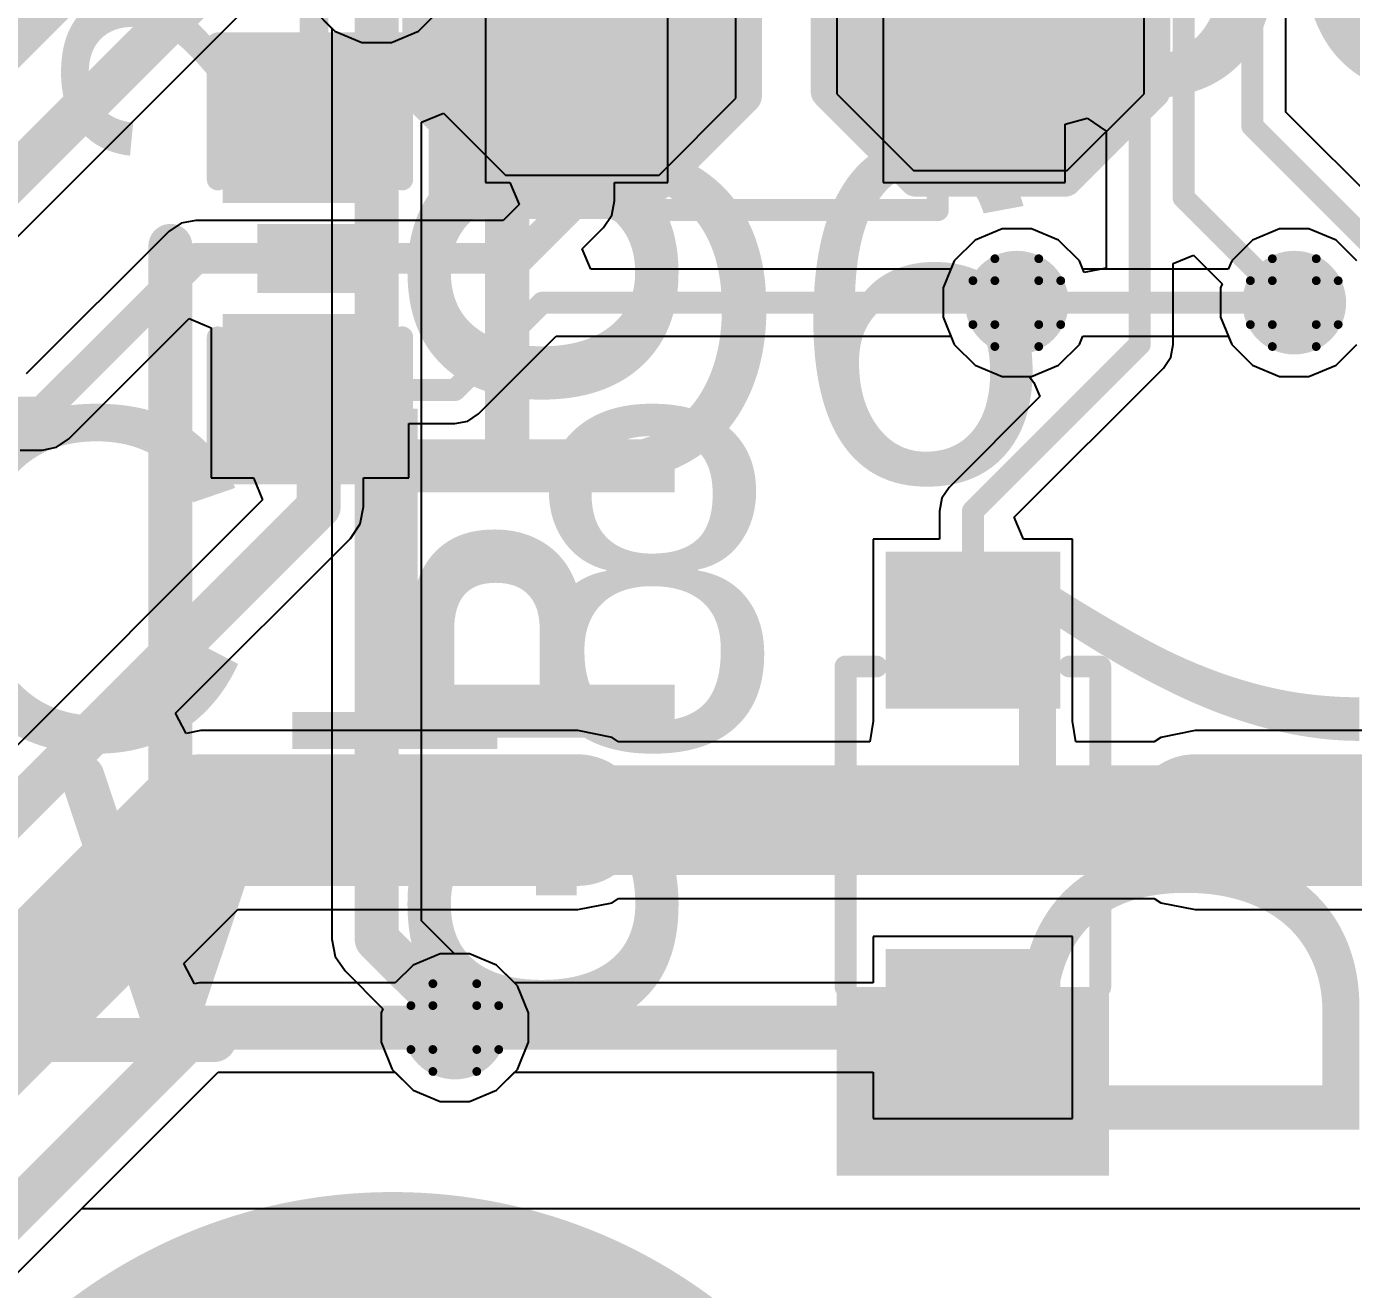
# Model space of a CAD drawing. Header units: inches. Extents: x -1 to 13, y -1.6 to 0.5.
# Drawn here: x 2.3772 to 2.679, y -1.1206 to -0.8328 of the extents above; entities that cross this region are included whole.
import ezdxf

# ---------------------------------------------------------------- set-up
doc = ezdxf.new("R2010")
doc.units = ezdxf.units.IN
doc.header["$MEASUREMENT"] = 0
for name, color, linetype in [('Bottom Layer', 5, 'Continuous'), ('Bottom Overlay', 54, 'Continuous'), ('Bottom Paste', 16, 'Continuous'), ('Bottom Solder', 6, 'Continuous'), ('Dimensions', 6, 'Continuous'), ('Drill Drawing', 1, 'Continuous'), ('Multi-Layer', 9, 'Continuous'), ('Pad Holes', 156, 'Continuous'), ('Top Glue Points', 56, 'Continuous'), ('Top Layer', 1, 'Continuous'), ('Top Overlay', 2, 'Continuous'), ('Top Paste', 8, 'Continuous'), ('Top Solder', 216, 'Continuous'), ('Via Holes', 16, 'Continuous')]:
    doc.layers.add(name, color=color, linetype=linetype)
doc.styles.add('Arial', font='', dxfattribs={"height": 0.2})
doc.styles.add('Arial_Bold', font='', dxfattribs={"height": 0.2})
doc.styles.get('Arial').set_extended_font_data('Arial')
doc.styles.get('Arial_Bold').set_extended_font_data('Arial', bold=True)

# ---------------------------------------------------------------- blocks, each defined once
blk = doc.blocks.new('SPACER_6')
at = {"layer": 'Bottom Layer'}
h = blk.add_hatch(color=5, dxfattribs=at)
edge = h.paths.add_edge_path()
edge.add_arc((0, 0), 0.1181102, 0, 360)
at = {"layer": 'Bottom Solder'}
h = blk.add_hatch(color=6, dxfattribs=at)
edge = h.paths.add_edge_path()
edge.add_arc((0, 0), 0.1221102, 0, 360)
at = {"layer": 'Multi-Layer'}
h = blk.add_hatch(color=9, dxfattribs=at)
edge = h.paths.add_edge_path()
edge.add_arc((0, 0), 0.1181102, 0, 360)
at = {"layer": 'Pad Holes'}
h = blk.add_hatch(color=7, dxfattribs=at)
edge = h.paths.add_edge_path()
edge.add_arc((0, 0), 0.0728346, 0, 360)
at = {"layer": 'Top Layer'}
h = blk.add_hatch(color=1, dxfattribs=at)
edge = h.paths.add_edge_path()
edge.add_arc((0, 0), 0.1181102, 0, 360)
at = {"layer": 'Top Solder'}
h = blk.add_hatch(color=216, dxfattribs=at)
edge = h.paths.add_edge_path()
edge.add_arc((0, 0), 0.1221102, 0, 360)
blk = doc.blocks.new('CAP_0603_35')
at = {"layer": 'Top Layer'}
for points in [[(-0.015, 0.0175), (-0.015, -0.0175), (-0.045, -0.0175), (-0.045, 0.0175)], [(0.045, 0.0175), (0.045, -0.0175), (0.015, -0.0175), (0.015, 0.0175)]]:
    blk.add_hatch(color=1, dxfattribs=at).paths.add_polyline_path(points)
at = {"layer": 'Top Paste'}
for points in [[(-0.015, 0.0175), (-0.015, -0.0175), (-0.045, -0.0175), (-0.045, 0.0175)], [(0.045, 0.0175), (0.045, -0.0175), (0.015, -0.0175), (0.015, 0.0175)]]:
    blk.add_hatch(color=8, dxfattribs=at).paths.add_polyline_path(points)
at = {"layer": 'Top Solder'}
for points in [[(-0.0126378, 0.0198622), (-0.0126378, -0.0198622), (-0.0473622, -0.0198622), (-0.0473622, 0.0198622)], [(0.0473622, 0.0198622), (0.0473622, -0.0198622), (0.0126378, -0.0198622), (0.0126378, 0.0198622)]]:
    blk.add_hatch(color=216, dxfattribs=at).paths.add_polyline_path(points)
at = {"layer": 'Top Overlay', "const_width": 0.005}
for points in [[(-0.049, -0.021), (-0.049, 0.021)], [(-0.018, 0.021), (-0.049, 0.021)], [(0.049, 0.021), (0.018, 0.021)], [(0.049, -0.021), (0.049, 0.021)], [(-0.018, -0.021), (-0.049, -0.021)], [(0.049, -0.021), (0.018, -0.021)]]:
    blk.add_lwpolyline(points, dxfattribs=at)
at = {"layer": 'Top Overlay', "const_width": 0.0025}
for points in [[(-0.05025, 0.021, 1), (-0.04775, 0.021, 1)], [(-0.05025, 0.021, 1), (-0.04775, 0.021, 1)], [(-0.01925, 0.021, 1), (-0.01675, 0.021, 1)], [(0.01675, 0.021, 1), (0.01925, 0.021, 1)], [(0.04775, 0.021, 1), (0.05025, 0.021, 1)], [(0.04775, 0.021, 1), (0.05025, 0.021, 1)], [(-0.05025, -0.021, 1), (-0.04775, -0.021, 1)], [(-0.05025, -0.021, 1), (-0.04775, -0.021, 1)], [(-0.01925, -0.021, 1), (-0.01675, -0.021, 1)], [(0.01675, -0.021, 1), (0.01925, -0.021, 1)], [(0.04775, -0.021, 1), (0.05025, -0.021, 1)], [(0.04775, -0.021, 1), (0.05025, -0.021, 1)]]:
    blk.add_lwpolyline(points, format="xyb", close=True, dxfattribs=at)
blk = doc.blocks.new('SOD_323_61')
at = {"layer": 'Top Layer'}
for points in [[(-0.02952755, -0.01771655), (-0.06102365, -0.01771655), (-0.06102365, 0.01771655), (-0.02952755, 0.01771655)], [(0.06102365, -0.01771655), (0.02952755, -0.01771655), (0.02952755, 0.01771655), (0.06102365, 0.01771655)]]:
    blk.add_hatch(color=1, dxfattribs=at).paths.add_polyline_path(points)
at = {"layer": 'Top Overlay'}
for points in [[(-0.079, 0.019), (-0.036, 0.019), (-0.036, 0.031), (-0.079, 0.031)], [(-0.079, -0.02), (-0.062, -0.02), (-0.062, 0.02), (-0.079, 0.02)], [(-0.079, -0.031), (-0.036, -0.031), (-0.036, -0.019), (-0.079, -0.019)]]:
    blk.add_hatch(color=2, dxfattribs=at).paths.add_polyline_path(points)
at = {"layer": 'Top Paste'}
for points in [[(-0.02952755, -0.01771655), (-0.06102365, -0.01771655), (-0.06102365, 0.01771655), (-0.02952755, 0.01771655)], [(0.06102365, -0.01771655), (0.02952755, -0.01771655), (0.02952755, 0.01771655), (0.06102365, 0.01771655)]]:
    blk.add_hatch(color=8, dxfattribs=at).paths.add_polyline_path(points)
at = {"layer": 'Top Solder'}
for points in [[(-0.02736215, -0.01988195), (-0.06318905, -0.01988195), (-0.06318905, 0.01988195), (-0.02736215, 0.01988195)], [(0.06318905, -0.01988195), (0.02736215, -0.01988195), (0.02736215, 0.01988195), (0.06318905, 0.01988195)]]:
    blk.add_hatch(color=216, dxfattribs=at).paths.add_polyline_path(points)
at = {"layer": 'Top Overlay', "const_width": 0.005}
for points in [[(-0.036, 0.029), (0.037, 0.029)], [(0.037, 0.022), (0.037, 0.029)], [(0.037, -0.029), (0.037, -0.022)], [(-0.036, -0.029), (0.037, -0.029)]]:
    blk.add_lwpolyline(points, dxfattribs=at)
at = {"layer": 'Top Overlay', "const_width": 0.0025}
for points in [[(-0.03725, 0.029, 1), (-0.03475, 0.029, 1)], [(0.03575, 0.029, 1), (0.03825, 0.029, 1)], [(0.03575, 0.029, 1), (0.03825, 0.029, 1)], [(0.03575, 0.022, 1), (0.03825, 0.022, 1)], [(0.03575, -0.022, 1), (0.03825, -0.022, 1)], [(-0.03725, -0.029, 1), (-0.03475, -0.029, 1)], [(0.03575, -0.029, 1), (0.03825, -0.029, 1)], [(0.03575, -0.029, 1), (0.03825, -0.029, 1)]]:
    blk.add_lwpolyline(points, format="xyb", close=True, dxfattribs=at)
blk = doc.blocks.new('SOD_323_62')
at = {"layer": 'Top Layer'}
for points in [[(-0.02952755, -0.01771655), (-0.06102365, -0.01771655), (-0.06102365, 0.01771655), (-0.02952755, 0.01771655)], [(0.06102365, -0.01771655), (0.02952755, -0.01771655), (0.02952755, 0.01771655), (0.06102365, 0.01771655)]]:
    blk.add_hatch(color=1, dxfattribs=at).paths.add_polyline_path(points)
at = {"layer": 'Top Overlay'}
for points in [[(-0.079, 0.019), (-0.036, 0.019), (-0.036, 0.031), (-0.079, 0.031)], [(-0.079, -0.02), (-0.062, -0.02), (-0.062, 0.02), (-0.079, 0.02)], [(-0.079, -0.031), (-0.036, -0.031), (-0.036, -0.019), (-0.079, -0.019)]]:
    blk.add_hatch(color=2, dxfattribs=at).paths.add_polyline_path(points)
at = {"layer": 'Top Paste'}
for points in [[(-0.02952755, -0.01771655), (-0.06102365, -0.01771655), (-0.06102365, 0.01771655), (-0.02952755, 0.01771655)], [(0.06102365, -0.01771655), (0.02952755, -0.01771655), (0.02952755, 0.01771655), (0.06102365, 0.01771655)]]:
    blk.add_hatch(color=8, dxfattribs=at).paths.add_polyline_path(points)
at = {"layer": 'Top Solder'}
for points in [[(-0.02736215, -0.01988195), (-0.06318905, -0.01988195), (-0.06318905, 0.01988195), (-0.02736215, 0.01988195)], [(0.06318905, -0.01988195), (0.02736215, -0.01988195), (0.02736215, 0.01988195), (0.06318905, 0.01988195)]]:
    blk.add_hatch(color=216, dxfattribs=at).paths.add_polyline_path(points)
at = {"layer": 'Top Overlay', "const_width": 0.005}
for points in [[(-0.036, 0.029), (0.037, 0.029)], [(0.037, 0.029), (0.037, 0.022)], [(0.037, -0.022), (0.037, -0.029)], [(-0.036, -0.029), (0.037, -0.029)]]:
    blk.add_lwpolyline(points, dxfattribs=at)
at = {"layer": 'Top Overlay', "const_width": 0.0025}
for points in [[(-0.03725, 0.029, 1), (-0.03475, 0.029, 1)], [(0.03575, 0.029, 1), (0.03825, 0.029, 1)], [(0.03575, 0.029, 1), (0.03825, 0.029, 1)], [(0.03575, 0.022, 1), (0.03825, 0.022, 1)], [(0.03575, -0.022, 1), (0.03825, -0.022, 1)], [(-0.03725, -0.029, 1), (-0.03475, -0.029, 1)], [(0.03575, -0.029, 1), (0.03825, -0.029, 1)], [(0.03575, -0.029, 1), (0.03825, -0.029, 1)]]:
    blk.add_lwpolyline(points, format="xyb", close=True, dxfattribs=at)
blk = doc.blocks.new('TEST_POINT_B_83')
at = {"layer": 'Bottom Layer'}
blk.add_hatch(color=5, dxfattribs=at).paths.add_polyline_path([(0.015, 0.03), (-0.015, 0.03), (-0.03, 0.015), (-0.03, -0.015), (-0.015, -0.03), (0.015, -0.03), (0.03, -0.015), (0.03, 0.015)])
at = {"layer": 'Bottom Paste'}
blk.add_hatch(color=16, dxfattribs=at).paths.add_polyline_path([(0.015, 0.03), (-0.015, 0.03), (-0.03, 0.015), (-0.03, -0.015), (-0.015, -0.03), (0.015, -0.03), (0.03, -0.015), (0.03, 0.015)])
at = {"layer": 'Bottom Solder'}
blk.add_hatch(color=6, dxfattribs=at).paths.add_polyline_path([(0.017, 0.034), (-0.017, 0.034), (-0.034, 0.017), (-0.034, -0.017), (-0.017, -0.034), (0.017, -0.034), (0.034, -0.017), (0.034, 0.017)])
at = {"layer": 'Bottom Overlay', "const_width": 0.007874}
for points in [[(-0.017, 0.037), (-0.037, 0.017)], [(0.017, 0.037), (-0.017, 0.037)], [(0.037, 0.017), (0.017, 0.037)], [(-0.037, 0.017), (-0.037, -0.017)], [(0.037, 0.017), (0.037, -0.017)], [(-0.017, -0.037), (-0.037, -0.017)], [(0.037, -0.017), (0.017, -0.037)], [(0.017, -0.037), (-0.017, -0.037)]]:
    blk.add_lwpolyline(points, dxfattribs=at)
at = {"layer": 'Bottom Overlay', "const_width": 0.003937}
for points in [[(-0.0189685, 0.037, 1), (-0.0150315, 0.037, 1)], [(-0.0189685, 0.037, 1), (-0.0150315, 0.037, 1)], [(0.0150315, 0.037, 1), (0.0189685, 0.037, 1)], [(0.0150315, 0.037, 1), (0.0189685, 0.037, 1)], [(-0.0389685, 0.017, 1), (-0.0350315, 0.017, 1)], [(-0.0389685, 0.017, 1), (-0.0350315, 0.017, 1)], [(0.0350315, 0.017, 1), (0.0389685, 0.017, 1)], [(0.0350315, 0.017, 1), (0.0389685, 0.017, 1)], [(-0.0389685, -0.017, 1), (-0.0350315, -0.017, 1)], [(-0.0389685, -0.017, 1), (-0.0350315, -0.017, 1)], [(0.0350315, -0.017, 1), (0.0389685, -0.017, 1)], [(0.0350315, -0.017, 1), (0.0389685, -0.017, 1)], [(-0.0189685, -0.037, 1), (-0.0150315, -0.037, 1)], [(-0.0189685, -0.037, 1), (-0.0150315, -0.037, 1)], [(0.0150315, -0.037, 1), (0.0189685, -0.037, 1)], [(0.0150315, -0.037, 1), (0.0189685, -0.037, 1)]]:
    blk.add_lwpolyline(points, format="xyb", close=True, dxfattribs=at)
blk = doc.blocks.new('TEST_POINT_B_134')
at = {"layer": 'Bottom Layer'}
blk.add_hatch(color=5, dxfattribs=at).paths.add_polyline_path([(0.015, 0.03), (-0.015, 0.03), (-0.03, 0.015), (-0.03, -0.015), (-0.015, -0.03), (0.015, -0.03), (0.03, -0.015), (0.03, 0.015)])
at = {"layer": 'Bottom Paste'}
blk.add_hatch(color=16, dxfattribs=at).paths.add_polyline_path([(0.015, 0.03), (-0.015, 0.03), (-0.03, 0.015), (-0.03, -0.015), (-0.015, -0.03), (0.015, -0.03), (0.03, -0.015), (0.03, 0.015)])
at = {"layer": 'Bottom Solder'}
blk.add_hatch(color=6, dxfattribs=at).paths.add_polyline_path([(0.017, 0.034), (-0.017, 0.034), (-0.034, 0.017), (-0.034, -0.017), (-0.017, -0.034), (0.017, -0.034), (0.034, -0.017), (0.034, 0.017)])
at = {"layer": 'Bottom Overlay', "const_width": 0.007874}
for points in [[(-0.017, 0.037), (-0.037, 0.017)], [(0.017, 0.037), (-0.017, 0.037)], [(0.037, 0.017), (0.017, 0.037)], [(-0.037, 0.017), (-0.037, -0.017)], [(0.037, 0.017), (0.037, -0.017)], [(-0.017, -0.037), (-0.037, -0.017)], [(0.037, -0.017), (0.017, -0.037)], [(0.017, -0.037), (-0.017, -0.037)]]:
    blk.add_lwpolyline(points, dxfattribs=at)
at = {"layer": 'Bottom Overlay', "const_width": 0.003937}
for points in [[(-0.0189685, 0.037, 1), (-0.0150315, 0.037, 1)], [(-0.0189685, 0.037, 1), (-0.0150315, 0.037, 1)], [(0.0150315, 0.037, 1), (0.0189685, 0.037, 1)], [(0.0150315, 0.037, 1), (0.0189685, 0.037, 1)], [(-0.0389685, 0.017, 1), (-0.0350315, 0.017, 1)], [(-0.0389685, 0.017, 1), (-0.0350315, 0.017, 1)], [(0.0350315, 0.017, 1), (0.0389685, 0.017, 1)], [(0.0350315, 0.017, 1), (0.0389685, 0.017, 1)], [(-0.0389685, -0.017, 1), (-0.0350315, -0.017, 1)], [(-0.0389685, -0.017, 1), (-0.0350315, -0.017, 1)], [(0.0350315, -0.017, 1), (0.0389685, -0.017, 1)], [(0.0350315, -0.017, 1), (0.0389685, -0.017, 1)], [(-0.0189685, -0.037, 1), (-0.0150315, -0.037, 1)], [(-0.0189685, -0.037, 1), (-0.0150315, -0.037, 1)], [(0.0150315, -0.037, 1), (0.0189685, -0.037, 1)], [(0.0150315, -0.037, 1), (0.0189685, -0.037, 1)]]:
    blk.add_lwpolyline(points, format="xyb", close=True, dxfattribs=at)

msp = doc.modelspace()

# ---------------------------------------------------------------- hatches: boundary and pattern name
at = {"layer": 'Bottom Layer'}
h = msp.add_hatch(color=5, dxfattribs=at)
edge = h.paths.add_edge_path()
edge.add_arc((2.6028, -0.8956922), 0.011811, 0, 360)
h = msp.add_hatch(color=5, dxfattribs=at)
edge = h.paths.add_edge_path()
edge.add_arc((2.666, -0.8956922), 0.011811, 0, 360)
h = msp.add_hatch(color=5, dxfattribs=at)
edge = h.paths.add_edge_path()
edge.add_arc((2.4747922, -1.0608856), 0.011811, 0, 360)
at = {"layer": 'Top Glue Points'}
msp.add_hatch(color=56, dxfattribs=at).paths.add_polyline_path([(2.45342, -0.89348), (2.45342, -0.87774), (2.4298, -0.87774), (2.4298, -0.89348)])
at = {"layer": 'Top Layer'}
h = msp.add_hatch(color=1, dxfattribs=at)
edge = h.paths.add_edge_path()
edge.add_arc((2.6028, -0.8956922), 0.011811, 0, 360)
h = msp.add_hatch(color=1, dxfattribs=at)
edge = h.paths.add_edge_path()
edge.add_arc((2.666, -0.8956922), 0.011811, 0, 360)
h = msp.add_hatch(color=1, dxfattribs=at)
edge = h.paths.add_edge_path()
edge.add_arc((2.4747922, -1.0608856), 0.011811, 0, 360)
at = {"layer": 'Via Holes'}
h = msp.add_hatch(color=7, dxfattribs=at)
edge = h.paths.add_edge_path()
edge.add_arc((2.6028, -0.8956922), 0.0059055, 0, 360)
h = msp.add_hatch(color=7, dxfattribs=at)
edge = h.paths.add_edge_path()
edge.add_arc((2.666, -0.8956922), 0.0059055, 0, 360)
h = msp.add_hatch(color=7, dxfattribs=at)
edge = h.paths.add_edge_path()
edge.add_arc((2.4747922, -1.0608856), 0.0059055, 0, 360)

# ---------------------------------------------------------------- linework, layer by layer
at = {"layer": 'Bottom Layer'}
for p, q in [((2.5388, -0.84911), (2.5388, -0.81411)), ((2.5618, -0.81311), (2.5618, -0.84811)), ((2.6318, -0.84811), (2.6318, -0.81311)), ((2.1186264, -1.1372096), (2.435178, -0.820658)), ((2.4427374, -0.8291326), (2.4467931, -0.8331883)), ((2.4467931, -0.8331883), (2.4467931, -1.0407724)), ((2.5213, -0.86661), (2.5388, -0.84911)), ((2.5618, -0.84811), (2.5793, -0.86561)), ((2.6143, -0.86561), (2.6318, -0.84811)), ((2.4671849, -0.854566), (2.4721849, -0.8524949)), ((2.4721849, -0.8524949), (2.4863, -0.86661)), ((2.4671849, -1.0365491), (2.4671849, -0.854566)), ((2.5793, -0.86561), (2.6143, -0.86561)), ((2.4863, -0.86661), (2.5213, -0.86661)), ((2.5994561, -0.8788812), (2.5932774, -0.8814406)), ((2.6061439, -0.8788812), (2.5994561, -0.8788812)), ((2.6123226, -0.8814406), (2.6061439, -0.8788812)), ((2.6626561, -0.8788812), (2.6564774, -0.8814406)), ((2.6693439, -0.8788812), (2.6626561, -0.8788812)), ((2.6755226, -0.8814406), (2.6693439, -0.8788812)), ((2.5932774, -0.8814406), (2.5885484, -0.8861696)), ((2.6170516, -0.8861696), (2.6123226, -0.8814406)), ((2.6564774, -0.8814406), (2.6517484, -0.8861696)), ((2.6802516, -0.8861696), (2.6755226, -0.8814406)), ((2.5885484, -0.8861696), (2.585989, -0.8923483)), ((2.6178286, -0.8880453), (2.6170516, -0.8861696)), ((2.6517484, -0.8861696), (2.6509714, -0.8880453)), ((2.6509714, -0.8880453), (2.6178286, -0.8880453)), ((2.585989, -0.8923483), (2.585989, -0.8990361)), ((2.585989, -0.8990361), (2.5885484, -0.9052148)), ((2.5885484, -0.9052148), (2.5932774, -0.9099438)), ((2.6123226, -0.9099438), (2.6170516, -0.9052148)), ((2.6170516, -0.9052148), (2.6178286, -0.9033391)), ((2.6178286, -0.9033391), (2.6509714, -0.9033391)), ((2.6509714, -0.9033391), (2.6517484, -0.9052148)), ((2.6517484, -0.9052148), (2.6564774, -0.9099438)), ((2.6755226, -0.9099438), (2.6802516, -0.9052148)), ((2.5932774, -0.9099438), (2.5994561, -0.9125032)), ((2.6061439, -0.9125032), (2.6123226, -0.9099438)), ((2.6564774, -0.9099438), (2.6626561, -0.9125032)), ((2.6693439, -0.9125032), (2.6755226, -0.9099438)), ((2.5994561, -0.9125032), (2.6061439, -0.9125032)), ((2.6626561, -0.9125032), (2.6693439, -0.9125032)), ((2.4747104, -1.0440746), (2.4671849, -1.0365491)), ((2.4467931, -1.0407724), (2.4475692, -1.0446742)), ((2.4781361, -1.0440746), (2.4747104, -1.0440746)), ((2.4843148, -1.046634), (2.4781361, -1.0440746)), ((2.4475692, -1.0446742), (2.4497794, -1.047982)), ((2.4890438, -1.051363), (2.4843148, -1.046634)), ((2.4497794, -1.047982), (2.4583789, -1.0565815)), ((2.4916032, -1.0575417), (2.4890438, -1.051363)), ((2.4583789, -1.0565815), (2.4579812, -1.0575417)), ((2.4579812, -1.0575417), (2.4579812, -1.0642295)), ((2.4916032, -1.0642295), (2.4916032, -1.0575417)), ((2.4579812, -1.0642295), (2.4605406, -1.0704082)), ((2.4890438, -1.0704082), (2.4916032, -1.0642295)), ((2.4605406, -1.0704082), (2.4652696, -1.0751372)), ((2.4843148, -1.0751372), (2.4890438, -1.0704082)), ((2.4652696, -1.0751372), (2.4714483, -1.0776966)), ((2.4781361, -1.0776966), (2.4843148, -1.0751372)), ((2.4714483, -1.0776966), (2.4781361, -1.0776966))]:
    msp.add_line(p, q, dxfattribs=at)
for points, const_width in [([(2.1023825, -1.108189), (2.551, -0.6595715)], 0.01), ([(2.1114168, -1.13), (2.5389229, -0.7024939)], 0.01), ([(2.456989, -1.0407724), (2.456989, -0.81961)], 0.01), ([(2.6028, -0.8956922), (2.666, -0.8956922)], 0.005), ([(2.456989, -1.0407724), (2.4747922, -1.0585756)], 0.01), ([(2.4747922, -1.0608856), (2.4747922, -1.0585756)], 0.01)]:
    msp.add_lwpolyline(points, dxfattribs=dict(at, const_width=const_width))
for points, const_width in [([(2.60155, -0.8956922, 1), (2.60405, -0.8956922, 1)], 0.0025), ([(2.66475, -0.8956922, 1), (2.66725, -0.8956922, 1)], 0.0025), ([(2.454489, -1.0407724, 1), (2.459489, -1.0407724, 1)], 0.005), ([(2.454489, -1.0407724, 1), (2.459489, -1.0407724, 1)], 0.005), ([(2.4722922, -1.0585756, 1), (2.4772922, -1.0585756, 1)], 0.005), ([(2.4722922, -1.0585756, 1), (2.4772922, -1.0585756, 1)], 0.005), ([(2.4722922, -1.0608856, 1), (2.4772922, -1.0608856, 1)], 0.005)]:
    msp.add_lwpolyline(points, format="xyb", close=True, dxfattribs=dict(at, const_width=const_width))
at = {"layer": 'Dimensions', "const_width": 0.01}
for points in [[(2.41, -1.0637402), (2.41, -0.8827552)], [(2.39, -1.0037402), (2.41, -1.0637402)], [(2.41, -1.0637402), (2.43, -1.0037402)], [(1.5118945, -1.0637402), (2.42, -1.0637402)]]:
    msp.add_lwpolyline(points, dxfattribs=at)
at = {"layer": 'Dimensions', "const_width": 0.005}
for points in [[(2.4075, -0.8827552, 1), (2.4125, -0.8827552, 1)], [(2.3875, -1.0037402, 1), (2.3925, -1.0037402, 1)], [(2.4275, -1.0037402, 1), (2.4325, -1.0037402, 1)], [(2.4075, -1.0637402, 1), (2.4125, -1.0637402, 1)], [(2.4075, -1.0637402, 1), (2.4125, -1.0637402, 1)], [(2.4075, -1.0637402, 1), (2.4125, -1.0637402, 1)], [(2.4175, -1.0637402, 1), (2.4225, -1.0637402, 1)]]:
    msp.add_lwpolyline(points, format="xyb", close=True, dxfattribs=at)
at = {"layer": 'Drill Drawing', "const_width": 0.002}
for points in [[(2.5978, -0.8906922), (2.5978, -0.8856922)], [(2.5978, -0.8856922), (2.6078, -0.8856922)], [(2.6078, -0.8906922), (2.6078, -0.8856922)], [(2.661, -0.8906922), (2.661, -0.8856922)], [(2.661, -0.8856922), (2.671, -0.8856922)], [(2.671, -0.8906922), (2.671, -0.8856922)], [(2.5928, -0.9006922), (2.5928, -0.8906922)], [(2.5928, -0.8906922), (2.5978, -0.8906922)], [(2.6078, -0.8906922), (2.6128, -0.8906922)], [(2.6128, -0.9006922), (2.6128, -0.8906922)], [(2.656, -0.9006922), (2.656, -0.8906922)], [(2.656, -0.8906922), (2.661, -0.8906922)], [(2.671, -0.8906922), (2.676, -0.8906922)], [(2.676, -0.9006922), (2.676, -0.8906922)], [(2.5928, -0.9006922), (2.5978, -0.9006922)], [(2.5978, -0.9056922), (2.5978, -0.9006922)], [(2.6078, -0.9006922), (2.6128, -0.9006922)], [(2.6078, -0.9056922), (2.6078, -0.9006922)], [(2.656, -0.9006922), (2.661, -0.9006922)], [(2.661, -0.9056922), (2.661, -0.9006922)], [(2.671, -0.9006922), (2.676, -0.9006922)], [(2.671, -0.9056922), (2.671, -0.9006922)], [(2.5978, -0.9056922), (2.6078, -0.9056922)], [(2.661, -0.9056922), (2.671, -0.9056922)], [(2.4697922, -1.0558856), (2.4697922, -1.0508856)], [(2.4697922, -1.0508856), (2.4797922, -1.0508856)], [(2.4797922, -1.0558856), (2.4797922, -1.0508856)], [(2.4647922, -1.0658856), (2.4647922, -1.0558856)], [(2.4647922, -1.0558856), (2.4697922, -1.0558856)], [(2.4797922, -1.0558856), (2.4847922, -1.0558856)], [(2.4847922, -1.0658856), (2.4847922, -1.0558856)], [(2.4647922, -1.0658856), (2.4697922, -1.0658856)], [(2.4697922, -1.0708856), (2.4697922, -1.0658856)], [(2.4797922, -1.0658856), (2.4847922, -1.0658856)], [(2.4797922, -1.0708856), (2.4797922, -1.0658856)], [(2.4697922, -1.0708856), (2.4797922, -1.0708856)]]:
    msp.add_lwpolyline(points, dxfattribs=at)
at = {"layer": 'Drill Drawing', "const_width": 0.001}
for points in [[(2.5973, -0.8856922, 1), (2.5983, -0.8856922, 1)], [(2.5973, -0.8856922, 1), (2.5983, -0.8856922, 1)], [(2.6073, -0.8856922, 1), (2.6083, -0.8856922, 1)], [(2.6073, -0.8856922, 1), (2.6083, -0.8856922, 1)], [(2.6605, -0.8856922, 1), (2.6615, -0.8856922, 1)], [(2.6605, -0.8856922, 1), (2.6615, -0.8856922, 1)], [(2.6705, -0.8856922, 1), (2.6715, -0.8856922, 1)], [(2.6705, -0.8856922, 1), (2.6715, -0.8856922, 1)], [(2.5923, -0.8906922, 1), (2.5933, -0.8906922, 1)], [(2.5923, -0.8906922, 1), (2.5933, -0.8906922, 1)], [(2.5973, -0.8906922, 1), (2.5983, -0.8906922, 1)], [(2.5973, -0.8906922, 1), (2.5983, -0.8906922, 1)], [(2.6073, -0.8906922, 1), (2.6083, -0.8906922, 1)], [(2.6073, -0.8906922, 1), (2.6083, -0.8906922, 1)], [(2.6123, -0.8906922, 1), (2.6133, -0.8906922, 1)], [(2.6123, -0.8906922, 1), (2.6133, -0.8906922, 1)], [(2.6555, -0.8906922, 1), (2.6565, -0.8906922, 1)], [(2.6555, -0.8906922, 1), (2.6565, -0.8906922, 1)], [(2.6605, -0.8906922, 1), (2.6615, -0.8906922, 1)], [(2.6605, -0.8906922, 1), (2.6615, -0.8906922, 1)], [(2.6705, -0.8906922, 1), (2.6715, -0.8906922, 1)], [(2.6705, -0.8906922, 1), (2.6715, -0.8906922, 1)], [(2.6755, -0.8906922, 1), (2.6765, -0.8906922, 1)], [(2.6755, -0.8906922, 1), (2.6765, -0.8906922, 1)], [(2.5923, -0.9006922, 1), (2.5933, -0.9006922, 1)], [(2.5923, -0.9006922, 1), (2.5933, -0.9006922, 1)], [(2.5973, -0.9006922, 1), (2.5983, -0.9006922, 1)], [(2.5973, -0.9006922, 1), (2.5983, -0.9006922, 1)], [(2.6073, -0.9006922, 1), (2.6083, -0.9006922, 1)], [(2.6073, -0.9006922, 1), (2.6083, -0.9006922, 1)], [(2.6123, -0.9006922, 1), (2.6133, -0.9006922, 1)], [(2.6123, -0.9006922, 1), (2.6133, -0.9006922, 1)], [(2.6555, -0.9006922, 1), (2.6565, -0.9006922, 1)], [(2.6555, -0.9006922, 1), (2.6565, -0.9006922, 1)], [(2.6605, -0.9006922, 1), (2.6615, -0.9006922, 1)], [(2.6605, -0.9006922, 1), (2.6615, -0.9006922, 1)], [(2.6705, -0.9006922, 1), (2.6715, -0.9006922, 1)], [(2.6705, -0.9006922, 1), (2.6715, -0.9006922, 1)], [(2.6755, -0.9006922, 1), (2.6765, -0.9006922, 1)], [(2.6755, -0.9006922, 1), (2.6765, -0.9006922, 1)], [(2.5973, -0.9056922, 1), (2.5983, -0.9056922, 1)], [(2.5973, -0.9056922, 1), (2.5983, -0.9056922, 1)], [(2.6073, -0.9056922, 1), (2.6083, -0.9056922, 1)], [(2.6073, -0.9056922, 1), (2.6083, -0.9056922, 1)], [(2.6605, -0.9056922, 1), (2.6615, -0.9056922, 1)], [(2.6605, -0.9056922, 1), (2.6615, -0.9056922, 1)], [(2.6705, -0.9056922, 1), (2.6715, -0.9056922, 1)], [(2.6705, -0.9056922, 1), (2.6715, -0.9056922, 1)], [(2.4692922, -1.0508856, 1), (2.4702922, -1.0508856, 1)], [(2.4692922, -1.0508856, 1), (2.4702922, -1.0508856, 1)], [(2.4792922, -1.0508856, 1), (2.4802922, -1.0508856, 1)], [(2.4792922, -1.0508856, 1), (2.4802922, -1.0508856, 1)], [(2.4642922, -1.0558856, 1), (2.4652922, -1.0558856, 1)], [(2.4642922, -1.0558856, 1), (2.4652922, -1.0558856, 1)], [(2.4692922, -1.0558856, 1), (2.4702922, -1.0558856, 1)], [(2.4692922, -1.0558856, 1), (2.4702922, -1.0558856, 1)], [(2.4792922, -1.0558856, 1), (2.4802922, -1.0558856, 1)], [(2.4792922, -1.0558856, 1), (2.4802922, -1.0558856, 1)], [(2.4842922, -1.0558856, 1), (2.4852922, -1.0558856, 1)], [(2.4842922, -1.0558856, 1), (2.4852922, -1.0558856, 1)], [(2.4642922, -1.0658856, 1), (2.4652922, -1.0658856, 1)], [(2.4642922, -1.0658856, 1), (2.4652922, -1.0658856, 1)], [(2.4692922, -1.0658856, 1), (2.4702922, -1.0658856, 1)], [(2.4692922, -1.0658856, 1), (2.4702922, -1.0658856, 1)], [(2.4792922, -1.0658856, 1), (2.4802922, -1.0658856, 1)], [(2.4792922, -1.0658856, 1), (2.4802922, -1.0658856, 1)], [(2.4842922, -1.0658856, 1), (2.4852922, -1.0658856, 1)], [(2.4842922, -1.0658856, 1), (2.4852922, -1.0658856, 1)], [(2.4692922, -1.0708856, 1), (2.4702922, -1.0708856, 1)], [(2.4692922, -1.0708856, 1), (2.4702922, -1.0708856, 1)], [(2.4792922, -1.0708856, 1), (2.4802922, -1.0708856, 1)], [(2.4792922, -1.0708856, 1), (2.4802922, -1.0708856, 1)]]:
    msp.add_lwpolyline(points, format="xyb", close=True, dxfattribs=at)
at = {"layer": 'Top Layer'}
for p, q in [((2.664069, -0.8522546), (2.664069, -0.79328)), ((2.4817764, -0.8228935), (2.4817764, -0.8683265)), ((2.5232724, -0.8683265), (2.5232724, -0.8228935)), ((2.5723276, -0.8228935), (2.5723276, -0.8683265)), ((2.4434107, -0.8298059), (2.4474664, -0.8338616)), ((2.4665116, -0.8338616), (2.4712406, -0.8291326)), ((2.4474664, -0.8338616), (2.4536451, -0.836421)), ((2.4603329, -0.836421), (2.4665116, -0.8338616)), ((2.4536451, -0.836421), (2.4603329, -0.836421)), ((2.6138236, -0.8550117), (2.6188236, -0.8536643)), ((2.6188236, -0.8536643), (2.6231531, -0.8566565)), ((2.6877775, -0.8759631), (2.664069, -0.8522546)), ((2.6138236, -0.8683265), (2.6138236, -0.8550117)), ((2.6231531, -0.8566565), (2.6231531, -0.8878341)), ((2.4817764, -0.8683265), (2.4873461, -0.8683265)), ((2.4873461, -0.8683265), (2.4894172, -0.8733265)), ((2.5111909, -0.8724756), (2.5111909, -0.8683265)), ((2.5111909, -0.8683265), (2.5232724, -0.8683265)), ((2.5723276, -0.8683265), (2.6138236, -0.8683265)), ((2.4894172, -0.8733265), (2.4858003, -0.8769435)), ((2.5105312, -0.8757921), (2.5111909, -0.8724756)), ((2.4124579, -0.8776032), (2.4096463, -0.8794818)), ((2.4157744, -0.8769435), (2.4124579, -0.8776032)), ((2.4858003, -0.8769435), (2.4157744, -0.8769435)), ((2.5086525, -0.8786038), (2.5105312, -0.8757921)), ((2.4096463, -0.8794818), (2.3771847, -0.9119435)), ((2.5038304, -0.8834259), (2.5086525, -0.8786038)), ((2.5994561, -0.8788812), (2.5932774, -0.8814406)), ((2.6061439, -0.8788812), (2.5994561, -0.8788812)), ((2.6123226, -0.8814406), (2.6061439, -0.8788812)), ((2.5057438, -0.8880453), (2.5038304, -0.8834259)), ((2.5932774, -0.8814406), (2.5885484, -0.8861696)), ((2.6170516, -0.8861696), (2.6123226, -0.8814406)), ((2.5885484, -0.8861696), (2.5877714, -0.8880453)), ((2.6181531, -0.8888287), (2.6170516, -0.8861696)), ((2.6384469, -0.8867942), (2.6430663, -0.8848807)), ((2.6384469, -0.9052), (2.6384469, -0.8867942)), ((2.6430663, -0.8848807), (2.6495829, -0.8913973)), ((2.5877714, -0.8880453), (2.5057438, -0.8880453)), ((2.6231531, -0.8878341), (2.6181531, -0.8888287)), ((2.6495829, -0.8913973), (2.649189, -0.8923483)), ((2.649189, -0.8923483), (2.649189, -0.8990361)), ((2.3869025, -0.9267381), (2.4143, -0.8993407)), ((2.4143, -0.8993407), (2.4193, -0.9014118)), ((2.649189, -0.8990361), (2.6517484, -0.9052148)), ((2.4193, -0.9014118), (2.4193, -0.93561)), ((2.4801994, -0.9210172), (2.4978775, -0.9033391)), ((2.4978775, -0.9033391), (2.5877714, -0.9033391)), ((2.5877714, -0.9033391), (2.5885484, -0.9052148)), ((2.5885484, -0.9052148), (2.5932774, -0.9099438)), ((2.6378648, -0.9081264), (2.6384469, -0.9052)), ((2.6517484, -0.9052148), (2.6564774, -0.9099438)), ((2.6755226, -0.9099438), (2.6802516, -0.9052148)), ((2.6362072, -0.9106072), (2.6378648, -0.9081264)), ((2.5932774, -0.9099438), (2.5994561, -0.9125032)), ((2.602228, -0.9445864), (2.6362072, -0.9106072)), ((2.6564774, -0.9099438), (2.6626561, -0.9125032)), ((2.6693439, -0.9125032), (2.6755226, -0.9099438)), ((2.5994561, -0.9125032), (2.6056113, -0.9125032)), ((2.6056113, -0.9125032), (2.6067117, -0.9138659)), ((2.6067117, -0.9138659), (2.608067, -0.9171186)), ((2.6626561, -0.9125032), (2.6693439, -0.9125032)), ((2.608067, -0.9171186), (2.5873928, -0.9377928)), ((2.4643, -0.93561), (2.4643, -0.9232569)), ((2.4643, -0.9232569), (2.4747922, -0.9232569)), ((2.4747922, -0.9232569), (2.4777186, -0.9226748)), ((2.4777186, -0.9226748), (2.4801994, -0.9210172)), ((2.3758036, -0.9292765), (2.3807744, -0.9292765)), ((2.3807744, -0.9292765), (2.3840909, -0.9286168)), ((2.3840909, -0.9286168), (2.3869025, -0.9267381)), ((2.4193, -0.93561), (2.4289085, -0.93561)), ((2.4289085, -0.93561), (2.4309796, -0.94061)), ((2.4539959, -0.9422088), (2.4539959, -0.93561)), ((2.4539959, -0.93561), (2.4643, -0.93561)), ((2.5873928, -0.9377928), (2.5857352, -0.9402736)), ((2.4309796, -0.94061), (2.2517855, -1.1198041)), ((2.5857352, -0.9402736), (2.5851531, -0.9432)), ((2.4532198, -0.9461106), (2.4539959, -0.9422088)), ((2.5851531, -0.9432), (2.5851531, -0.9495864)), ((2.6042991, -0.9495864), (2.602228, -0.9445864)), ((2.4510096, -0.9494184), (2.4532198, -0.9461106)), ((2.4111659, -0.9892621), (2.4510096, -0.9494184)), ((2.5851531, -0.9495864), (2.5700835, -0.9495864)), ((2.5700835, -0.9495864), (2.5700835, -0.9910823)), ((2.6155165, -0.9495864), (2.6042991, -0.9495864)), ((2.6155165, -0.9910823), (2.6155165, -0.9495864)), ((2.413629, -0.9938701), (2.4111659, -0.9892621)), ((2.5700834, -0.9910823), (2.5693225, -0.9957672)), ((2.5700835, -0.9910823), (2.5700834, -0.9910823)), ((2.6155166, -0.9910823), (2.6155165, -0.9910823)), ((2.6162775, -0.9957672), (2.6155166, -0.9910823)), ((2.4169066, -0.9932182), (2.413629, -0.9938701)), ((2.5028, -0.9932182), (2.4169066, -0.9932182)), ((2.5106036, -0.9947704), (2.5028, -0.9932182)), ((2.5120954, -0.9957672), (2.5106036, -0.9947704)), ((2.5693225, -0.9957672), (2.5120954, -0.9957672)), ((2.6340946, -0.9957672), (2.6162775, -0.9957672)), ((2.6355864, -0.9947704), (2.6340946, -0.9957672)), ((2.64339, -0.9932182), (2.6355864, -0.9947704)), ((2.7359434, -0.9932182), (2.64339, -0.9932182)), ((2.5106036, -1.0324496), (2.5120954, -1.0314528)), ((2.5120954, -1.0314528), (2.6340946, -1.0314528)), ((2.6340946, -1.0314528), (2.6355864, -1.0324496)), ((2.4130512, -1.0463038), (2.4253532, -1.0340018)), ((2.4253532, -1.0340018), (2.5028, -1.0340018)), ((2.5028, -1.0340018), (2.5106036, -1.0324496)), ((2.6355864, -1.0324496), (2.64339, -1.0340018)), ((2.64339, -1.0340018), (2.74439, -1.0340018)), ((2.6155165, -1.0401376), (2.5700835, -1.0401376)), ((2.5700835, -1.0401376), (2.5700835, -1.0506897)), ((2.6155165, -1.0816336), (2.6155165, -1.0401376)), ((2.4714483, -1.0440746), (2.4652696, -1.046634)), ((2.4781361, -1.0440746), (2.4714483, -1.0440746)), ((2.4843148, -1.046634), (2.4781361, -1.0440746)), ((2.4155143, -1.0509118), (2.4130512, -1.0463038)), ((2.4652696, -1.046634), (2.4612139, -1.0506897)), ((2.4883705, -1.0506897), (2.4843148, -1.046634)), ((2.416631, -1.0506897), (2.4155143, -1.0509118)), ((2.4612139, -1.0506897), (2.416631, -1.0506897)), ((2.5700835, -1.0506897), (2.4883705, -1.0506897)), ((2.2817262, -1.2102096), (2.4208543, -1.0710815)), ((2.4208543, -1.0710815), (2.4612139, -1.0710815)), ((2.4612139, -1.0710815), (2.4652696, -1.0751372)), ((2.4843148, -1.0751372), (2.4883705, -1.0710815)), ((2.4883705, -1.0710815), (2.5700835, -1.0710815)), ((2.5700835, -1.0710815), (2.5700835, -1.0816336)), ((2.4652696, -1.0751372), (2.4714483, -1.0776966)), ((2.4781361, -1.0776966), (2.4843148, -1.0751372)), ((2.4714483, -1.0776966), (2.4781361, -1.0776966)), ((2.5700835, -1.0816336), (2.6155165, -1.0816336)), ((2.2817262, -1.2102096), (2.3898258, -1.10211)), ((2.3898258, -1.10211), (2.7913503, -1.10211))]:
    msp.add_line(p, q, dxfattribs=at)
for points, const_width in [([(2.6564221, -0.8554221), (2.6564221, -0.5609643)], 0.005), ([(2.6408, -0.8718), (2.6408, -0.5916579)], 0.005), ([(2.6308, -0.9052), (2.6308, -0.5958)], 0.005), ([(2.6208, -0.842681), (2.6208, -0.59995)], 0.005), ([(2.617871, -0.84561), (2.6208, -0.842681)], 0.005), ([(2.5025244, -0.8724756), (2.5025244, -0.84561)], 0.007), ([(2.5930756, -0.84561), (2.617871, -0.84561)], 0.005), ([(2.6564221, -0.8554221), (2.68461, -0.88361)], 0.005), ([(2.48939, -0.88561), (2.5025244, -0.8724756)], 0.007), ([(2.6408, -0.8718), (2.666, -0.897)], 0.005), ([(2.3807744, -0.92061), (2.4157744, -0.88561)], 0.007), ([(2.4157744, -0.88561), (2.48939, -0.88561)], 0.007), ([(2.4747922, -0.91561), (2.49471, -0.8956922)], 0.005), ([(2.49471, -0.8956922), (2.6028, -0.8956922)], 0.005), ([(2.5928, -0.9432), (2.6308, -0.9052)], 0.005), ([(2.4438, -0.9422088), (2.4438, -0.91561)], 0.01), ([(2.4438, -0.91561), (2.4747922, -0.91561)], 0.005), ([(2.3707744, -0.92061), (2.3807744, -0.92061)], 0.007), ([(2.2560088, -1.13), (2.4438, -0.9422088)], 0.01), ([(2.5928, -0.9703344), (2.5928, -0.9432)], 0.005), ([(2.2550166, -1.1755), (2.4169066, -1.01361)], 0.03), ([(2.4169066, -1.01361), (2.5028, -1.01361)], 0.03), ([(2.64339, -1.01361), (2.74439, -1.01361)], 0.03), ([(2.5028, -1.01361), (2.64339, -1.01361)], 0.025), ([(2.2745166, -1.203), (2.416631, -1.0608856)], 0.01), ([(2.416631, -1.0608856), (2.5928, -1.0608856)], 0.01)]:
    msp.add_lwpolyline(points, dxfattribs=dict(at, const_width=const_width))
for points, const_width in [([(2.61955, -0.842681, 1), (2.62205, -0.842681, 1)], 0.0025), ([(2.61955, -0.842681, 1), (2.62205, -0.842681, 1)], 0.0025), ([(2.5007744, -0.84561, 1), (2.5042744, -0.84561, 1)], 0.0035), ([(2.5918256, -0.84561, 1), (2.5943256, -0.84561, 1)], 0.0025), ([(2.616621, -0.84561, 1), (2.619121, -0.84561, 1)], 0.0025), ([(2.616621, -0.84561, 1), (2.619121, -0.84561, 1)], 0.0025), ([(2.6551721, -0.8554221, 1), (2.6576721, -0.8554221, 1)], 0.0025), ([(2.6551721, -0.8554221, 1), (2.6576721, -0.8554221, 1)], 0.0025), ([(2.5007744, -0.8724756, 1), (2.5042744, -0.8724756, 1)], 0.0035), ([(2.5007744, -0.8724756, 1), (2.5042744, -0.8724756, 1)], 0.0035), ([(2.63955, -0.8718, 1), (2.64205, -0.8718, 1)], 0.0025), ([(2.63955, -0.8718, 1), (2.64205, -0.8718, 1)], 0.0025), ([(2.4140244, -0.88561, 1), (2.4175244, -0.88561, 1)], 0.0035), ([(2.4140244, -0.88561, 1), (2.4175244, -0.88561, 1)], 0.0035), ([(2.48764, -0.88561, 1), (2.49114, -0.88561, 1)], 0.0035), ([(2.48764, -0.88561, 1), (2.49114, -0.88561, 1)], 0.0035), ([(2.49346, -0.8956922, 1), (2.49596, -0.8956922, 1)], 0.0025), ([(2.49346, -0.8956922, 1), (2.49596, -0.8956922, 1)], 0.0025), ([(2.60155, -0.8956922, 1), (2.60405, -0.8956922, 1)], 0.0025), ([(2.66475, -0.897, 1), (2.66725, -0.897, 1)], 0.0025), ([(2.62955, -0.9052, 1), (2.63205, -0.9052, 1)], 0.0025), ([(2.62955, -0.9052, 1), (2.63205, -0.9052, 1)], 0.0025), ([(2.4413, -0.91561, 1), (2.4463, -0.91561, 1)], 0.005), ([(2.44255, -0.91561, 1), (2.44505, -0.91561, 1)], 0.0025), ([(2.4735422, -0.91561, 1), (2.4760422, -0.91561, 1)], 0.0025), ([(2.4735422, -0.91561, 1), (2.4760422, -0.91561, 1)], 0.0025), ([(2.3790244, -0.92061, 1), (2.3825244, -0.92061, 1)], 0.0035), ([(2.3790244, -0.92061, 1), (2.3825244, -0.92061, 1)], 0.0035), ([(2.4413, -0.9422088, 1), (2.4463, -0.9422088, 1)], 0.005), ([(2.4413, -0.9422088, 1), (2.4463, -0.9422088, 1)], 0.005), ([(2.59155, -0.9432, 1), (2.59405, -0.9432, 1)], 0.0025), ([(2.59155, -0.9432, 1), (2.59405, -0.9432, 1)], 0.0025), ([(2.59155, -0.9703344, 1), (2.59405, -0.9703344, 1)], 0.0025), ([(2.4094066, -1.01361, 1), (2.4244066, -1.01361, 1)], 0.015), ([(2.4094066, -1.01361, 1), (2.4244066, -1.01361, 1)], 0.015), ([(2.4953, -1.01361, 1), (2.5103, -1.01361, 1)], 0.015), ([(2.63589, -1.01361, 1), (2.65089, -1.01361, 1)], 0.015), ([(2.49655, -1.01361, 1), (2.50905, -1.01361, 1)], 0.0125), ([(2.63714, -1.01361, 1), (2.64964, -1.01361, 1)], 0.0125), ([(2.414131, -1.0608856, 1), (2.419131, -1.0608856, 1)], 0.005), ([(2.414131, -1.0608856, 1), (2.419131, -1.0608856, 1)], 0.005), ([(2.5903, -1.0608856, 1), (2.5953, -1.0608856, 1)], 0.005)]:
    msp.add_lwpolyline(points, format="xyb", close=True, dxfattribs=dict(at, const_width=const_width))

# ---------------------------------------------------------------- block references
for name, p, rotation in [('TEST_POINT_B_134', (2.5038, -0.83161), 180), ('TEST_POINT_B_83', (2.5968, -0.83061), 180), ('CAP_0603_35', (2.4418, -0.88561), 270), ('SOD_323_62', (2.5928, -1.01561), 90)]:
    msp.add_blockref(name, p, dxfattribs=dict(rotation=rotation))
for name, p in [('SOD_323_61', (2.5478, -0.84561)), ('SPACER_6', (2.4606299, -1.2204724))]:
    msp.add_blockref(name, p)

# ---------------------------------------------------------------- texts
at = {"layer": 'Bottom Overlay', "style": 'Arial_Bold'}
msp.add_text('GPIO19', height=0.06, rotation=90, dxfattribs=at).set_placement((2.524897, -1.0656088))
at = {"layer": 'Bottom Overlay', "style": 'Arial_Bold', "text_generation_flag": 2}
msp.add_text('ADC0', height=0.06, rotation=360, dxfattribs=at).set_placement((2.786, -0.848298))
at = {"layer": 'Dimensions', "style": 'Arial'}
msp.add_text('2.30 (cm)', height=0.06, rotation=90, dxfattribs=at).set_placement((2.4459903, -0.8667552))
at = {"layer": 'Top Overlay', "style": 'Arial'}
for s, p in [('D6', (2.4727698, -0.9365322)), ('C18', (2.3513789, -0.9973779))]:
    msp.add_text(s, height=0.0775, dxfattribs=at).set_placement(p)
msp.add_text('D7', height=0.0775, rotation=90, dxfattribs=at).set_placement((2.6808346, -1.0930302))

doc.saveas('drawing.dxf')
